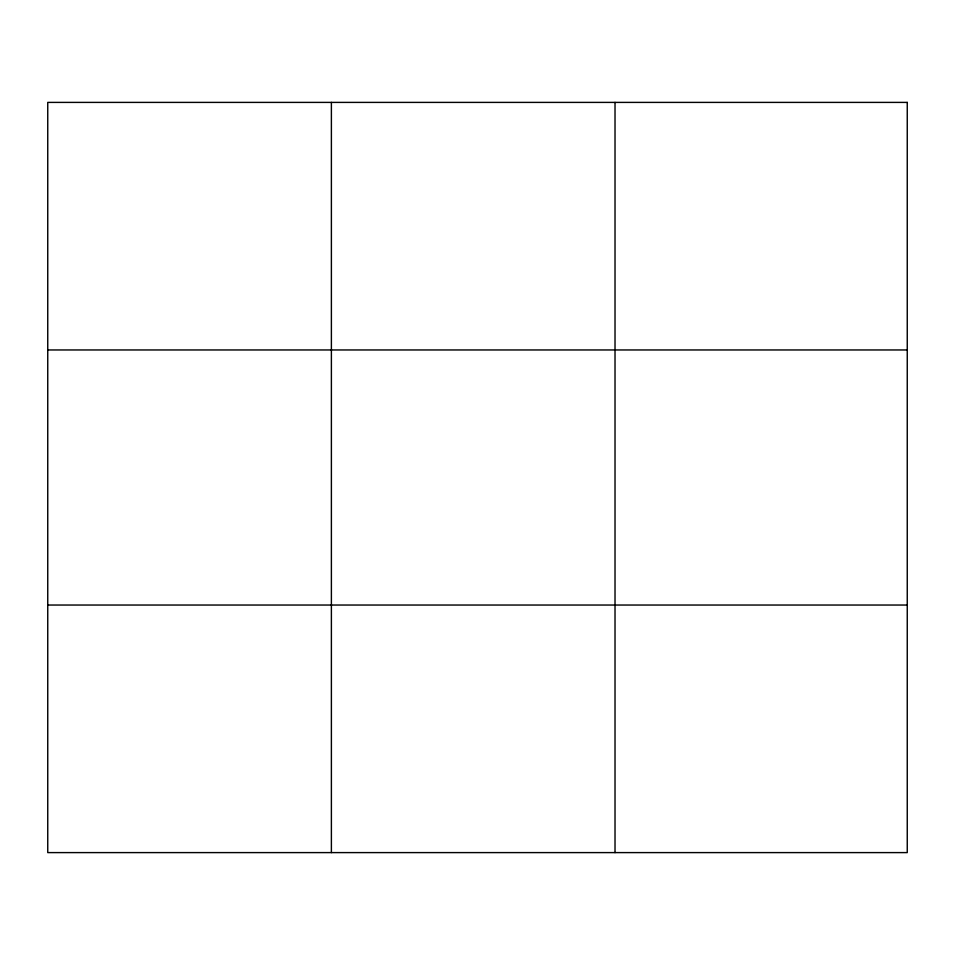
<?xml version="1.0" encoding="UTF-8"?>
<svg xmlns="http://www.w3.org/2000/svg" width="955" height="955" viewBox="0 0 955 955"><rect width="100%" height="100%" fill="white"/><g stroke="black" fill="none" stroke-linecap="round" stroke-linejoin="round"><path stroke-width="1.43" d="M331.385 102.4L331.385 852.6M615.02 102.4L615.02 852.6M47.75 349.96L907.25 349.96M47.75 605.04L907.25 605.04M907.25 102.4L907.25 852.6L47.75 852.6L47.75 102.4L907.25 102.4"/></g></svg>
